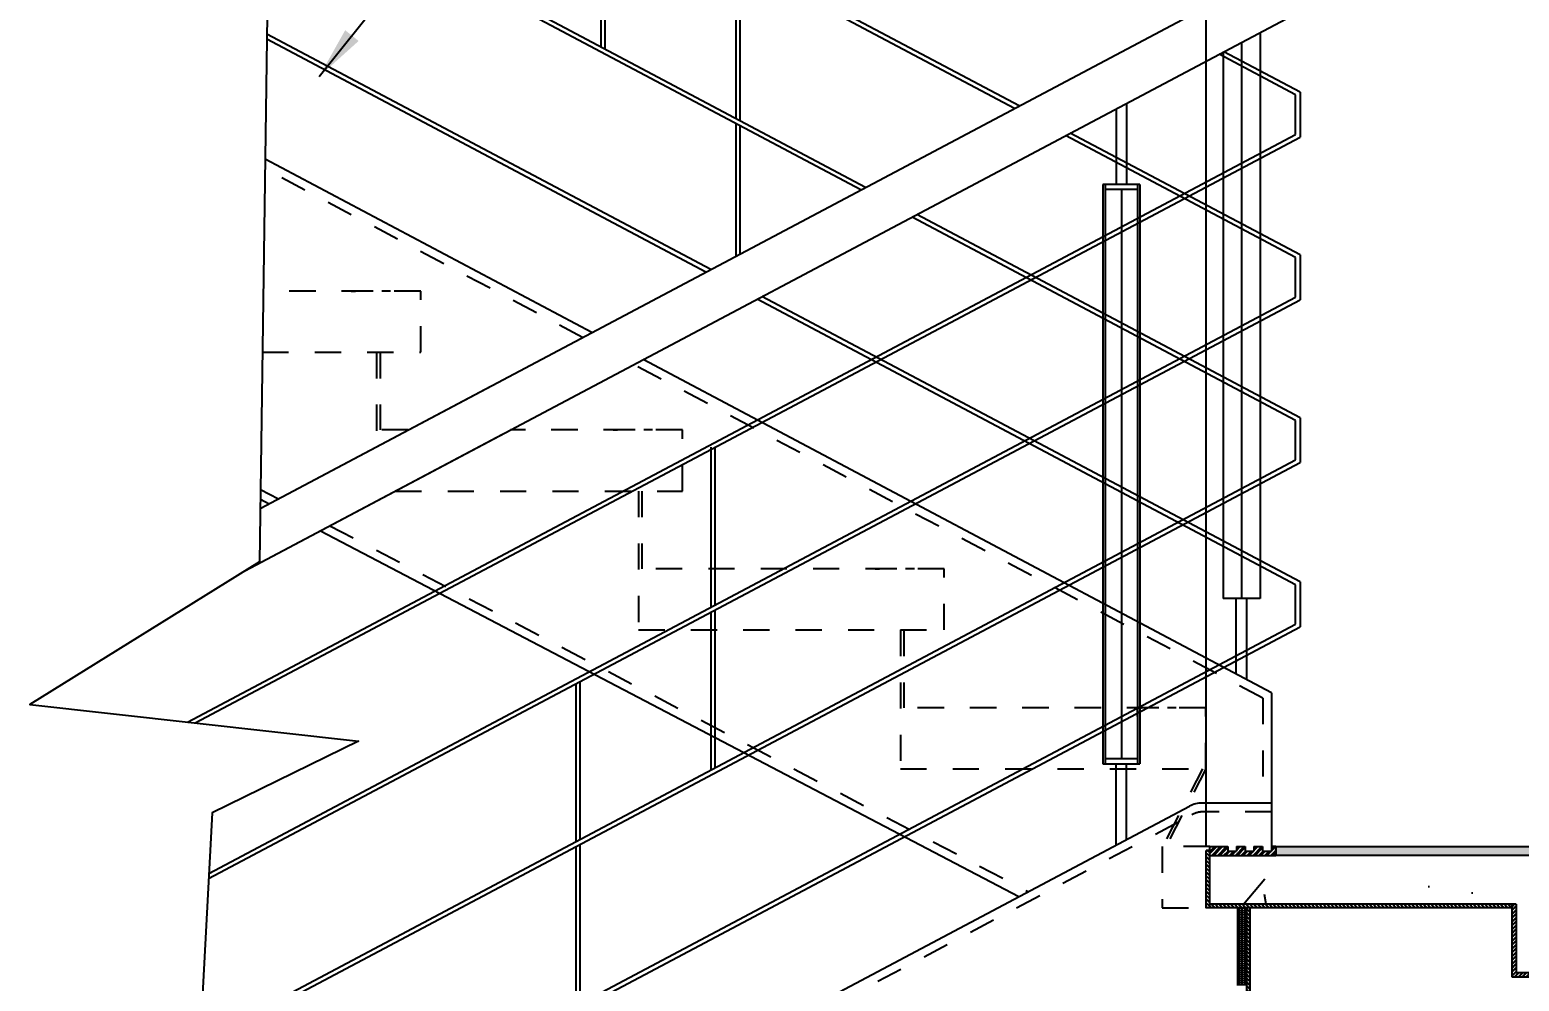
# Model space of a CAD drawing. Header units: millimetres. Extents: x 2148 to 2681, y 758 to 986.
# Drawn here: x 2635.91 to 2641.6, y 893.55 to 897.18 of the extents above; entities that cross this region are included whole.
import ezdxf

# ---------------------------------------------------------------- set-up
doc = ezdxf.new("R2010")
doc.units = ezdxf.units.MM
doc.linetypes.add('27-A-2008-DD$0$LVL 11$0$xa-fp_t1_l11_39$0$HIDDEN2', pattern=[0.1875, 0.125, -0.0625])
doc.linetypes.add('27-A-2008-DD$0$LVL 5$0$xa-fp_t1_l05-09$0$HIDDEN2', pattern=[0.1875, 0.125, -0.0625])
for name, color, linetype in [('1', 2, 'Continuous'), ('4CO', 4, 'Continuous'), ('A-DETAILS', 1, 'Continuous'), ('A-Hatch', 253, 'Continuous'), ('A-Stairs', 1, 'Continuous'), ('A-Wall', 4, 'Continuous'), ('A_TILES', 8, 'Continuous'), ("arch'l plan-pl", 8, 'Continuous'), ('HATCH', 8, 'Continuous')]:
    doc.layers.add(name, color=color, linetype=linetype)
doc.styles.add('ARIALNW', font='ARIALN.TTF')
doc.dimstyles.new('DIM 100', dxfattribs={"dimtxt": 0.2, "dimasz": 0.2, "dimexe": 0.1, "dimexo": 0, "dimgap": 0.05, "dimtad": 1, "dimzin": 0, "dimdsep": 46, "dimtxsty": 'ARIALNW', "dimcen": 0.09, "dimclrd": 6, "dimclre": 6, "dimclrt": 13, "dimadec": 0, "dimazin": 0, "dimtfac": 1, "dimtofl": 0, "dimtmove": 2, "dimatfit": 3, "dimfxl": 1, "dimtolj": 1, "dimtzin": 0, "dimarcsym": 0})
doc.dimstyles.new('DIM 30', dxfattribs={"dimtxt": 0.32, "dimasz": 0.27, "dimexe": 0.1, "dimexo": 0, "dimgap": 0.08, "dimtad": 1, "dimlfac": 0.3, "dimrnd": 0.005, "dimzin": 1, "dimdsep": 46, "dimtxsty": 'ARIALNW', "dimcen": 0.09, "dimclrd": 6, "dimclre": 6, "dimclrt": 13, "dimadec": 0, "dimazin": 0, "dimtfac": 1, "dimtofl": 0, "dimtmove": 2, "dimatfit": 3, "dimfxl": 1, "dimtolj": 1, "dimtzin": 0, "dimarcsym": 0})
pattern_1 = [(135, (5230.86471, 73.729391), (0.007353910524, 0.007353910524), []), (135, (5230.863376, 73.729391), (0.007353910524, 0.007353910524), [])]

# ---------------------------------------------------------------- blocks, each defined once
blk = doc.blocks.new('*D2865')
at = {"layer": 'A-Wall', "color": 6, "lineweight": -2, "transparency": 16777216}
for p, q in [((2640.406, 894.066), (2640.406, 900.0985)), ((2643.2628, 893.5689), (2643.2628, 900.0985)), ((2642.9928, 899.9985), (2640.676, 899.9985))]:
    blk.add_line(p, q, dxfattribs=at)
at = {"layer": 'A-Wall', "color": 6, "transparency": 16777216}
for points in [[(2640.676, 900.0435), (2640.676, 899.9535), (2640.406, 899.9985)], [(2642.9928, 900.0435), (2642.9928, 899.9535), (2643.2628, 899.9985)]]:
    blk.add_solid(points, dxfattribs=at)
at = {"layer": 'Defpoints', "color": 0, "transparency": 16777216}
for p in [(2640.406, 899.9985), (2640.406, 894.066, 0), (2643.2628, 893.5689)]:
    blk.add_point(p, dxfattribs=at)
at = {"layer": 'A-Wall', "color": 13, "transparency": 16777216, "insert": (2641.8344, 900.2163), "char_height": 0.27, "attachment_point": 5, "style": 'ARIALNW'}
blk.add_mtext('\\A1;0.86', dxfattribs=at)

msp = doc.modelspace()

# ---------------------------------------------------------------- hatches: boundary and pattern name
at = {"layer": 'A-Hatch'}
h = msp.add_hatch(dxfattribs=at)
h.set_pattern_fill('BRASS', color=256, scale=0.001667, style=0)
h.set_pattern_definition([(180, (11369.725723, -2025.806245), (0, 0.010583333333), []), (180, (11369.725723, -2025.800954), (0, 0.010583333333), [0.005291666667, -0.002645833333])])
h.paths.add_polyline_path([(2642.6361077, 894.0327109), (2642.6361077, 894.0660442), (2640.6711499, 894.0660442), (2640.6711499, 894.0327109)])
h = msp.add_hatch(dxfattribs=at)
h.set_pattern_fill('BRASS', color=256, scale=0.0017, angle=90, style=0)
h.set_pattern_definition([(90, (5229.86471, 73.199088), (0.010795, 7e-19), []), (90, (5229.870107, 73.199088), (0.010795, 7e-19), [0.0053975, -0.00269875])])
h.paths.add_polyline_path([(2640.5592859, 893.5357412), (2640.5245994, 893.5357412), (2640.5245994, 893.8327109), (2640.5592859, 893.8327109)])
at = {"layer": 'A-Stairs'}
h = msp.add_hatch(dxfattribs=at)
h.set_pattern_fill('ANSI32', color=256, scale=0.001667, style=0)
h.set_pattern_definition([(45, (-6013.959528, -2064.222691), (-0.01122532015, 0.01122532015), []), (45, (-6013.952045, -2064.222691), (-0.01122532015, 0.01122532015), [])])
h.paths.add_polyline_path([(2640.6711499, 894.0660442), (2640.6544833, 894.0660442), (2640.6544833, 894.0493776), (2640.6211499, 894.0493776), (2640.6211499, 894.0660442), (2640.5878166, 894.0660442), (2640.5878166, 894.0493776), (2640.5544833, 894.0493776), (2640.5544833, 894.0660442), (2640.5211499, 894.0660442), (2640.5211499, 894.0493776), (2640.4878166, 894.0493776), (2640.4878166, 894.0660442), (2640.4211499, 894.0660442), (2640.4211499, 894.0327109), (2640.6711499, 894.0327109)])
h = msp.add_hatch(dxfattribs=at)
h.set_pattern_fill('JIS_LC_8A', color=256, scale=0.001333, style=0)
h.set_pattern_definition(pattern_1)
h.paths.add_polyline_path([(2640.4059526, 894.0514415), (2640.4192859, 894.0514415), (2640.4192859, 893.8327109), (2640.4059526, 893.8327109)])
h = msp.add_hatch(dxfattribs=at)
h.set_pattern_fill('AR-CONC', color=256, scale=0.006667, style=0)
h.set_pattern_definition([(50, (-6097.5805, -2024.6945), (1.21456446, -0.10626057), [0.127, -1.397]), (355, (-6097.5805, -2024.6945), (-0.23495217, 1.27371095), [0.1016, -1.1176]), (100.451, (-6097.4792, -2024.7033), (0.97961668, 1.16744459), [0.10793333, -1.18726667]), (46.1842, (-6097.5805, -2024.3558), (1.8071936, -0.28028219), [0.1905, -2.0955]), (96.6356, (-6097.4299, -2024.3791), (1.5826949, 1.6495037), [0.1619, -1.7809]), (351.184, (-6097.5805, -2024.3558), (1.58269737, 1.6495008), [0.1524, -1.6764]), (21, (-6097.4111, -2024.4405), (1.01076587, -0.68177012), [0.127, -1.397]), (326, (-6097.4111, -2024.4405), (0.41201352, 1.22791977), [0.1016, -1.1176]), (71.4514, (-6097.3269, -2024.4973), (1.4227766, 0.54615238), [0.10793333, -1.18726667]), (37.5, (-6097.58046, -2024.69446), (0.020590688, 0.56370026), [0, -1.104053333, 0, -1.134533333, 0, -1.121833333]), (7.5, (-6097.58046, -2024.69446), (0.445464417, 0.6678705), [0, -0.646853333, 0, -1.078653333, 0, -0.427566667]), (327.5, (-6097.95807, -2024.69446), (0.9039373, -0.038191627), [0, -0.423333333, 0, -1.3208, 0, -1.7526]), (317.5, (-6098.1274, -2024.69446), (0.987527876, 0.16950994), [0, -0.55033333, 0, -0.87714667, 0, -1.2446])])
h.paths.add_polyline_path([(2640.6711499, 894.0327109), (2640.4192859, 894.0327109), (2640.4192859, 893.8460442), (2641.5892859, 893.8460442), (2641.5892859, 893.5855571), (2642.2586534, 893.5855571), (2642.2586534, 894.0327109)])
h.paths.add_polyline_path([(2642.3253201, 894.0327109), (2642.2586534, 894.0327109), (2642.2586534, 893.5855571), (2642.3253201, 893.5855571)])
h = msp.add_hatch(dxfattribs=at)
h.set_pattern_fill('JIS_LC_8A', color=256, scale=0.001333, style=0)
h.set_pattern_definition([(135, (5229.86471, 73.199088), (0.007353910524, 0.007353910524), []), (135, (5229.863376, 73.199088), (0.007353910524, 0.007353910524), [])])
h.paths.add_polyline_path([(2639.4192859, 893.3024079), (2639.4192859, 893.3157412), (2640.5592859, 893.3157412), (2640.5592859, 893.8327109), (2640.5726192, 893.8327109), (2640.5726192, 893.3024079)])
h = msp.add_hatch(dxfattribs=at)
h.set_pattern_fill('JIS_LC_8A', color=256, scale=0.001333, style=0)
h.set_pattern_definition(pattern_1)
h.paths.add_polyline_path([(2640.4192859, 893.8460442), (2641.5726192, 893.8460442), (2641.5726192, 893.8327109), (2640.4192859, 893.8327109)])
h = msp.add_hatch(dxfattribs=at)
h.set_pattern_fill('JIS_LC_8A', color=256, scale=0.001333, style=0)
h.set_pattern_definition([(45, (50.620903, 94.504889), (-0.007353910524, 0.007353910524), []), (45, (50.622236, 94.504889), (-0.007353910524, 0.007353910524), [])])
h.paths.add_polyline_path([(2641.5726192, 893.5688904), (2643.8894862, 893.5688904), (2643.8894862, 893.5855571), (2643.2147302, 893.5855571), (2641.5892859, 893.5855571), (2641.5892859, 893.8460442), (2641.5726192, 893.8460442), (2641.5726192, 893.8327109)])

# ---------------------------------------------------------------- linework, layer by layer
at = {"ltscale": 0.5}
for p, q in [((2639.6734055, 896.8846519, 0.0000002), (2636.8366262, 898.3890046, 0.0000002)), ((2639.6911926, 896.8940845, 0.0000002), (2636.836889, 898.4077304, 0.0000002)), ((2639.0873481, 896.5738639, 0.0000002), (2636.82797, 897.772019, 0.0000002)), ((2639.1051352, 896.5832965, 0.0000002), (2636.8282327, 897.7907448, 0.0000002)), ((2638.0942385, 897.7211005, 0.0000002), (2638.0942385, 897.1183896, 0.0000002)), ((2638.1096553, 897.7129249, 0.0000002), (2638.1096553, 897.110214, 0.0000002)), ((2636.7940981, 895.3577465, 0.0000002), (2640.6959886, 897.4269309, 0.0000002)), ((2638.609517, 897.4478467, 0.0000002), (2638.609517, 896.8451358, 0.0000002)), ((2638.6249338, 897.4396711, 0.0000002), (2638.6249338, 896.8369603, 0.0000002)), ((2636.7346148, 895.1186854, 0.0000002), (2640.7730205, 897.2602642, 0.0000003)), ((2638.4956234, 896.2600705, 0.0000002), (2636.8192301, 897.149067, 0.0000002)), ((2638.5140264, 896.2698297, 0.0000002), (2636.8195019, 897.1684412, 0.0000002)), ((2640.6113966, 897.1745546, 0.0000001), (2640.6113966, 895.0129325, 0.0000001)), ((2640.6113966, 897.1745546, 0.0000001), (2640.6113966, 895.0129325, 0.0000001)), ((2640.7472371, 896.9363404, 0.0000001), (2640.454715, 897.0914658, 0.0000001)), ((2640.4699753, 897.0995584, 0.0000001), (2640.4699753, 895.0129325, 0.0000001)), ((2640.7639038, 896.9463672, 0.0000001), (2640.4725021, 897.1008984, 0.0000001)), ((2640.7472371, 896.7854564, 0.0000001), (2640.7472371, 896.9363404, 0.0000001)), ((2640.7639038, 896.9463672, -0.0000001), (2640.7639038, 896.7754296, 0.0000001)), ((2638.609517, 896.8262707, 0.0000002), (2638.609517, 896.3204687, 0.0000002)), ((2638.6249338, 896.8180951, 0.0000002), (2638.6249338, 896.3286442, 0.0000002)), ((2640.7639038, 896.3252226, 0.0000002), (2639.8868514, 896.7903261, 0.0000002)), ((2636.5157601, 894.5414913, 0.0000002), (2640.7472371, 896.7854564, 0.0000002)), ((2636.5451616, 894.5382178, 0.0000002), (2640.7639038, 896.7754296, 0.0000002)), ((2640.7472371, 896.3151958, 0.0000002), (2639.8690643, 896.7808935, 0.0000002)), ((2640.0108896, 896.594645, 0.0000003), (2640.0108896, 894.3816479, 0.0000003)), ((2640.0108896, 896.594645, 0.0000003), (2640.0108896, 894.3816479, 0.0000003)), ((2640.152311, 896.594645, 0.0000003), (2640.0108896, 896.594645, 0.0000002)), ((2640.0204388, 896.594645, 0.0000003), (2640.0204388, 894.3816479, 0.0000003)), ((2640.1429863, 896.574645, 0.0000003), (2640.0204388, 896.574645, 0.0000003)), ((2640.1429863, 896.594645, 0.0000003), (2640.1429863, 894.3816479, 0.0000003)), ((2640.152311, 896.594645, 0.0000003), (2640.152311, 894.3816479, 0.0000003)), ((2640.7472371, 895.6936197, 0.0000002), (2639.2830069, 896.4701055, 0.0000002)), ((2640.7639038, 895.7036465, 0.0000002), (2639.300794, 896.479538, 0.0000002)), ((2640.7472371, 896.1643117, 0.0000001), (2640.7472371, 896.3151958, 0.0000001)), ((2640.7639038, 896.3252226, 0), (2640.7639038, 896.1542849, 0.0000001)), ((2636.5977897, 893.9638472, 0.0000003), (2640.7472371, 896.1643117, 0.0000003)), ((2640.7639038, 895.0767129, 0.0000002), (2638.7096852, 896.1660712, 0.0000002)), ((2636.5967604, 893.9444362, 0.0000003), (2640.7639038, 896.1542849, 0.0000003)), ((2640.7472371, 895.066033, 0.0000002), (2638.6912822, 896.1563121, 0.0000002)), ((2636.7940981, 895.3577465, 0.0000002), (2637.6741136, 895.8244214, 0.0000002)), ((2640.7472371, 895.5427357, 0.0000002), (2640.7472371, 895.6936197, 0.0000002)), ((2640.7639038, 895.7036465, 0), (2640.7639038, 895.5327089, 0.0000002)), ((2636.7346148, 895.1186854, 0.0000002), (2637.7183565, 895.6403666, 0.0000002)), ((2636.5638761, 893.3242867, 0.0000003), (2640.7472371, 895.5427357, 0.0000003)), ((2638.5144264, 895.5907005, 0.0000002), (2638.5144264, 894.9802454, 0.0000002)), ((2638.5298432, 895.5907005, 0.0000002), (2638.5298432, 894.988421, 0.0000002)), ((2636.5628468, 893.3048757, 0.0000003), (2640.7639038, 895.5327089, 0.0000003)), ((2640.7472371, 894.9158021, 0.0000001), (2640.7472371, 895.066033, 0.0000001)), ((2640.7639038, 895.0767129, -0.0000001), (2640.7639038, 894.9057753, 0.0000001)), ((2638.5298432, 894.9695558, 0.0000002), (2638.5298432, 894.366845, 0.0000002)), ((2640.6113966, 895.0129325, 0.0000001), (2640.4699753, 895.0129325, 0.0000001)), ((2636.5296703, 892.6792136, 0.0000002), (2640.7472371, 894.9158021, 0.0000002)), ((2638.5144264, 894.9613803, 0.0000002), (2638.5144264, 894.3586694, 0.0000002)), ((2636.5286054, 892.6591306, 0.0000002), (2640.7639038, 894.9051222, 0.0000002)), ((2637.9991478, 894.6881265, 0.0000003), (2637.9991478, 894.0854156, 0.0000003)), ((2638.0145646, 894.696302, 0.0000003), (2638.0145646, 894.0935912, 0.0000003)), ((2640.1429863, 894.4016479, 0.0000003), (2640.0204388, 894.4016479, 0.0000003)), ((2640.0108896, 894.3816479, 0.0000003), (2640.152311, 894.3816479, 0.0000003)), ((2637.9991478, 894.0665505, 0.0000003), (2637.9991478, 893.4666576, 0.0000003)), ((2638.0145646, 894.074726, 0.0000003), (2638.0145646, 893.4666576, 0.0000003))]:
    msp.add_line(p, q, dxfattribs=at)
at = {"ltscale": 0.05}
for p, q in [((2640.4192859, 893.8327109, 0.0000003), (2640.4192859, 894.0660442, 0.0000003)), ((2640.4192859, 894.0660442, 0.0000003), (2640.4878166, 894.0660442, 0.0000003)), ((2640.4878166, 894.0660442, 0.0000003), (2640.4878166, 894.0493776, 0.0000003)), ((2640.5211499, 894.0660442, 0.0000003), (2640.5211499, 894.0493776, 0.0000003)), ((2640.5211499, 894.0660442, 0.0000003), (2640.5544833, 894.0660442, 0.0000003)), ((2640.5544833, 894.0660442, 0.0000003), (2640.5544833, 894.0493776, 0.0000003)), ((2640.5878166, 894.0660442, 0.0000003), (2640.5878166, 894.0493776, 0.0000003)), ((2640.5878166, 894.0660442, 0.0000003), (2640.6211499, 894.0660442, 0.0000003)), ((2640.6211499, 894.0660442, 0.0000003), (2640.6211499, 894.0493776, 0.0000003)), ((2640.6544833, 894.0660442, 0.0000003), (2640.6544833, 894.0493776, 0.0000003)), ((2640.6711499, 894.0660442, 0.0000003), (2640.6544833, 894.0660442, 0.0000003)), ((2640.6711499, 894.0660442, 0.0000003), (2640.6711499, 894.0327109, 0.0000003)), ((2640.4192859, 894.0514415, 0.0000003), (2640.4059526, 894.0514415, 0.0000003)), ((2640.4211499, 894.0327109, 0.0000003), (2640.6711499, 894.0327109, 0.0000003)), ((2640.4878166, 894.0493776, 0.0000003), (2640.5211499, 894.0493776, 0.0000003)), ((2640.5544833, 894.0493776, 0.0000003), (2640.5878166, 894.0493776, 0.0000003)), ((2640.6211499, 894.0493776, 0.0000003), (2640.6544833, 894.0493776, 0.0000003)), ((2641.5892859, 893.8460442, 0.0000001), (2640.4192859, 893.8460442, 0.0000003)), ((2640.5592859, 893.8327109, 0.0000003), (2640.5592859, 893.3157412, 0.0000003)), ((2641.5726192, 893.8327109, 0.0000003), (2641.5726192, 893.5688904, 0.0000003)), ((2641.5892859, 893.8460442, 0.0000003), (2641.5892859, 893.5855571, 0.0000003)), ((2641.5726192, 893.5688904, 0.0000003), (2643.8894862, 893.5688904)), ((2641.5892859, 893.5855571, 0.0000003), (2643.8883387, 893.5855571))]:
    msp.add_line(p, q, dxfattribs=at)
at = {"ltscale": 0.05, "elevation": 0.0000003}
for points in [[(2644.6814132, 894.0327109), (2640.6711499, 894.0327109), (2640.6711499, 894.0660442), (2644.6814132, 894.0660442)], [(2641.5726192, 893.8327109), (2640.4059526, 893.8327109), (2640.4059526, 894.0514415)], [(2640.5726192, 893.8327109), (2640.5726192, 893.8327109), (2640.5726192, 893.3024079), (2639.4192859, 893.3024079)], [(2641.5726192, 893.8460442), (2641.5726192, 893.8327109), (2640.4192859, 893.8327109)]]:
    msp.add_lwpolyline(points, dxfattribs=at)
at = {"layer": '1', "ltscale": 0.5}
for p, q in [((2640.1016689, 896.9042444, 0.0000002), (2640.1016689, 896.594645, 0.0000002)), ((2640.1016689, 896.9042444, 0.0000002), (2640.1016689, 896.594645, 0.0000002)), ((2640.0616689, 896.8830323, 0.0000002), (2640.0616689, 896.594645, 0.0000002)), ((2640.0616689, 896.8830323, 0.0000002), (2640.0616689, 896.594645, 0.0000002)), ((2640.5206173, 894.7246181, 0.0000001), (2640.5206173, 895.0129325, 0.0000001)), ((2640.5606173, 894.7034059, 0.0000001), (2640.5606173, 895.0129325, 0.0000001)), ((2640.0616689, 894.0721213, 0.0000002), (2640.0616689, 894.3816479, 0.0000002)), ((2640.1016689, 894.0933334, 0.0000002), (2640.1016689, 894.3816479, 0.0000002))]:
    msp.add_line(p, q, dxfattribs=at)
at = {"layer": '4CO', "ltscale": 0.5}
for p, q in [((2640.6548921, 894.2327109, 0.0000001), (2640.3893695, 894.2327109, 0.0000001)), ((2636.5034746, 892.1852001, 0.0000002), (2640.3425193, 894.2210571, 0.0000003))]:
    msp.add_line(p, q, dxfattribs=at)
at = {"layer": '4CO', "ltscale": 0.5, "extrusion": (-2.65925e-08, 1.19161e-07, 1)}
msp.add_arc((2640.3893695, 894.1327109, 0.0000366), 0.1, 90, 117.9371428, dxfattribs=at)
at = {"layer": 'A-DETAILS', "linetype": '27-A-2008-DD$0$LVL 5$0$xa-fp_t1_l05-09$0$HIDDEN2', "ltscale": 0.5}
for p, q in [((2636.501416, 892.1463781, 0.0000002), (2640.3508108, 894.1877238, 0.0000003)), ((2640.6548103, 894.1993776, 0.0000001), (2640.3976611, 894.1993776, 0.0000001))]:
    msp.add_line(p, q, dxfattribs=at)
at = {"layer": 'A-DETAILS', "linetype": '27-A-2008-DD$0$LVL 5$0$xa-fp_t1_l05-09$0$HIDDEN2', "ltscale": 0.5, "extrusion": (-2.65925e-08, 1.19268e-07, 1)}
msp.add_arc((2640.3976611, 894.0993776, 0.0000367), 0.1, 90, 117.9371428, dxfattribs=at)
at = {"layer": 'A-Stairs', "ltscale": 0.5}
for p, q in [((2638.060408, 896.0292745, 0.0000001), (2636.8128018, 896.6908838, 0.0000002)), ((2640.6548921, 894.6534117, 0.0000001), (2638.2560668, 895.925516, 0.0000001)), ((2636.7945919, 895.3929434, 0), (2636.8277269, 895.37558, 0)), ((2637.0245513, 895.2724396, 0), (2639.6906269, 893.8753566, 0.0000001)), ((2640.6548921, 894.6534117, 0.0000001), (2640.6548921, 894.2327109, 0.0000001))]:
    msp.add_line(p, q, dxfattribs=at)
at = {"layer": 'A-Wall'}
msp.add_line((2640.6548921, 894.2327109, 0.0000001), (2640.6544833, 894.0660442, 0.0000003), dxfattribs=at)
at = {"layer": 'A_TILES', "linetype": '27-A-2008-DD$0$LVL 11$0$xa-fp_t1_l11_39$0$HIDDEN2', "ltscale": 0.2}
for p, q in [((2638.0248337, 896.0104093, 0.0000001), (2636.8122764, 896.6534321, 0.0000002)), ((2637.4048921, 896.1872563, 0.0000002), (2636.805736, 896.1872563, 0.0000002)), ((2637.4048921, 896.1872563, 0.0000002), (2636.805736, 896.1872563, 0.0000002)), ((2637.1415587, 896.1872563, 0.0000002), (2637.1582254, 896.1872563, 0.0000002)), ((2637.2248921, 896.1872563, 0.0000002), (2637.1915587, 896.1872563, 0.0000002)), ((2637.2915587, 896.1872563, 0.0000002), (2637.2582254, 896.1872563, 0.0000002)), ((2637.3915587, 896.1872563, 0.0000002), (2637.3248921, 896.1872563, 0.0000002)), ((2637.403028, 896.1872563, 0.0000002), (2637.3915587, 896.1872563, 0.0000002)), ((2637.403028, 896.1872563, 0.0000002), (2637.3915587, 896.1872563, 0.0000002)), ((2637.403028, 896.1872563, 0.0000002), (2637.3915587, 896.1872563, 0.0000002)), ((2637.403028, 896.1872563, 0.0000002), (2637.3915587, 896.1872563, 0.0000002)), ((2637.403028, 896.1872563, 0.0000002), (2637.3915587, 896.1872563, 0.0000002)), ((2637.403028, 896.1872563, 0.0000002), (2637.3915587, 896.1872563, 0.0000002)), ((2637.2515587, 895.953923, 0.0000002), (2637.2515587, 895.6569533, 0.0000002)), ((2640.6215587, 894.6333582, 0.0000001), (2638.2027053, 895.9160835, 0.0000001)), ((2637.3583167, 895.6569533, 0.0000002), (2637.2515587, 895.6569533, 0.0000002)), ((2637.3583167, 895.6569533, 0.0000002), (2637.2515587, 895.6569533, 0.0000002)), ((2638.4048921, 895.6569533, 0.0000002), (2637.7496343, 895.6569533, 0.0000002)), ((2638.4048921, 895.6569533, 0.0000002), (2637.7496343, 895.6569533, 0.0000002)), ((2638.1415587, 895.6569533, 0.0000002), (2638.1582254, 895.6569533, 0.0000002)), ((2638.2248921, 895.6569533, 0.0000002), (2638.1915587, 895.6569533, 0.0000002)), ((2638.2915587, 895.6569533, 0.0000002), (2638.2582254, 895.6569533, 0.0000002)), ((2638.3915587, 895.6569533, 0.0000002), (2638.3248921, 895.6569533, 0.0000002)), ((2638.403028, 895.6569533, 0.0000002), (2638.3915587, 895.6569533, 0.0000002)), ((2638.403028, 895.6569533, 0.0000002), (2638.3915587, 895.6569533, 0.0000002)), ((2638.403028, 895.6569533, 0.0000002), (2638.3915587, 895.6569533, 0.0000002)), ((2638.403028, 895.6569533, 0.0000002), (2638.3915587, 895.6569533, 0.0000002)), ((2638.403028, 895.6569533, 0.0000002), (2638.3915587, 895.6569533, 0.0000002)), ((2638.403028, 895.6569533, 0.0000002), (2638.3915587, 895.6569533, 0.0000002)), ((2636.795116, 895.4303015, 0), (2636.8634206, 895.3945084, 0)), ((2638.2515587, 895.42362, 0.0000002), (2638.2515587, 895.1266503, 0.0000002)), ((2637.0602449, 895.2913681, 0), (2639.7263206, 893.8942851, 0.0000001)), ((2639.4048921, 895.1266503, 0.0000002), (2638.2515587, 895.1266503, 0.0000001)), ((2639.4048921, 895.1266503, 0.0000002), (2638.2515587, 895.1266503, 0.0000001)), ((2639.1415587, 895.1266503, 0.0000002), (2639.1582254, 895.1266503, 0.0000002)), ((2639.2248921, 895.1266503, 0.0000002), (2639.1915587, 895.1266503, 0.0000002)), ((2639.2915587, 895.1266503, 0.0000002), (2639.2582254, 895.1266503, 0.0000002)), ((2639.3915587, 895.1266503, 0.0000002), (2639.3248921, 895.1266503, 0.0000002)), ((2639.403028, 895.1266503, 0.0000002), (2639.3915587, 895.1266503, 0.0000002)), ((2639.403028, 895.1266503, 0.0000002), (2639.3915587, 895.1266503, 0.0000002)), ((2639.403028, 895.1266503, 0.0000002), (2639.3915587, 895.1266503, 0.0000002)), ((2639.403028, 895.1266503, 0.0000002), (2639.3915587, 895.1266503, 0.0000002)), ((2639.403028, 895.1266503, 0.0000002), (2639.3915587, 895.1266503, 0.0000002)), ((2639.403028, 895.1266503, 0.0000002), (2639.3915587, 895.1266503, 0.0000002)), ((2639.2382254, 894.893317, 0.0000002), (2639.2382254, 894.3630139, 0.0000002)), ((2639.2515587, 894.893317, 0.0000002), (2639.2515587, 894.5963473, 0.0000001)), ((2640.6215587, 894.6333582, 0.0000001), (2640.6215587, 894.2327109, 0.0000001)), ((2640.403028, 894.5963473, 0.0000001), (2639.2515587, 894.5963473, 0.0000001)), ((2640.403028, 894.5963473, 0.0000001), (2639.2515587, 894.5963473, 0.0000001)), ((2640.4048921, 894.5963473, 0.0000002), (2639.2515587, 894.5963473, 0.0000002)), ((2640.1415587, 894.5963473, 0.0000001), (2640.1415587, 894.5630139, 0.0000001)), ((2640.1415587, 894.5963473, 0.0000001), (2640.1582254, 894.5963473, 0.0000001)), ((2640.2248921, 894.5963473, 0.0000001), (2640.1915587, 894.5963473, 0.0000001)), ((2640.2915587, 894.5963473, 0.0000001), (2640.2582254, 894.5963473, 0.0000001)), ((2640.3915587, 894.5963473, 0.0000001), (2640.3248921, 894.5963473, 0.0000001)), ((2640.403028, 894.5963473, 0.0000001), (2640.3915587, 894.5963473, 0.0000001)), ((2640.403028, 894.5963473, 0.0000001), (2640.3915587, 894.5963473, 0.0000001)), ((2640.403028, 894.5963473, 0.0000001), (2640.3915587, 894.5963473, 0.0000001)), ((2640.403028, 894.5963473, 0.0000001), (2640.3915587, 894.5963473, 0.0000001)), ((2640.403028, 894.5963473, 0.0000001), (2640.3915587, 894.5963473, 0.0000001)), ((2640.403028, 894.5963473, 0.0000001), (2640.3915587, 894.5963473, 0.0000001)), ((2640.4048921, 894.3630139, 0.0000002), (2640.4048921, 894.5963473, 0.0000002)), ((2639.2382254, 894.3630139, 0.0000002), (2640.4048921, 894.3630139, 0.0000002)), ((2640.3915587, 894.3630139, 0.0000001), (2640.2382254, 894.0660442, 0.0000001)), ((2640.4048921, 894.3630139, 0.0000001), (2640.2515587, 894.0660442, 0.0000001)), ((2640.2382254, 894.0660442, 0.0000001), (2640.2382254, 893.8327109, 0.0000001)), ((2640.4192859, 894.0660442, 0.0000003), (2640.2382254, 894.0660442, 0.0000001)), ((2640.2382254, 893.8327109, 0.0000001), (2640.4059526, 893.8327109, 0.0000003))]:
    msp.add_line(p, q, dxfattribs=at)
at = {"layer": 'A_TILES'}
msp.add_line((2640.5245994, 893.8327109, 0.0000003), (2640.5245994, 893.5357412, 0.0000003), dxfattribs=at)
at = {"layer": 'A_TILES', "linetype": '27-A-2008-DD$0$LVL 11$0$xa-fp_t1_l11_39$0$HIDDEN2', "ltscale": 0.2}
for points, elevation in [([(2636.8024624, 895.953923), (2637.4067561, 895.953923), (2637.4067561, 896.1872563), (2636.805736, 896.1872563)], 0.0000002), ([(2636.8024624, 895.953923), (2637.3915587, 895.953923)], 0.0000002), ([(2637.2382254, 895.953923), (2637.2382254, 895.953923), (2637.2382254, 895.5932686)], 0.0000002), ([(2637.3096343, 895.42362), (2638.4067561, 895.42362), (2638.4067561, 895.6569533), (2637.7496343, 895.6569533)], 0.0000002), ([(2637.3096343, 895.42362), (2638.3915587, 895.42362)], 0.0000002), ([(2638.2382254, 895.42362), (2638.2382254, 895.42362), (2638.2382254, 894.893317), (2639.3915587, 894.893317)], 0.0000002), ([(2639.4048921, 894.893317), (2639.4048921, 895.1266503), (2639.3915587, 895.1266503)], 0.0000002), ([(2639.2382254, 894.893317), (2639.2382254, 894.893317), (2639.2382254, 894.3630139), (2640.3915587, 894.3630139)], 0.0000001), ([(2640.4048921, 894.3630139), (2640.4048921, 894.5963473), (2640.3915587, 894.5963473)], 0.0000001)]:
    msp.add_lwpolyline(points, dxfattribs=dict(at, elevation=elevation))
at = {"layer": "arch'l plan-pl", "elevation": 0}
msp.add_lwpolyline([(2636.8701574, 900.7789854), (2636.7912381, 895.1538959), (2635.9141286, 894.6084757), (2637.1687298, 894.4687911), (2636.6100495, 894.1950502), (2636.3882275, 890.0118038)], dxfattribs=at)
at = {"layer": 'HATCH', "linetype": 'ByBlock', "ltscale": 0.5}
for p, q in [((2640.5405737, 897.1369969, 0.0000001), (2640.5405737, 895.0129325, 0.0000001)), ((2640.0817126, 896.574645, 0.0000003), (2640.0817126, 894.4016479, 0.0000003))]:
    msp.add_line(p, q, dxfattribs=at)

# ---------------------------------------------------------------- dimensions: what is measured, and where the dimension line sits
at = {"layer": 'A-Wall'}
dim = msp.add_linear_dim(base=(2640.4059526, 899.9984736), p1=(2643.262797, 893.5688904), p2=(2640.4059526, 894.0660442, 0.0000003), dimstyle='DIM 30', override={"dimtxt": 0.27}, dxfattribs=at)
dim.commit()
dim.dimension.update_dxf_attribs({"geometry": '*D2865', "text_midpoint": (2641.8343748, 900.2163283)})

# ---------------------------------------------------------------- leaders
msp.add_leader([(2637.0190007, 897.0066304), (2640.6642085, 901.5576463), (2641.3205686, 901.5576463)], dimstyle='DIM 100', override={"dimgap": 0.05, "dimtad": 0}, dxfattribs=at)

doc.saveas('drawing.dxf')
